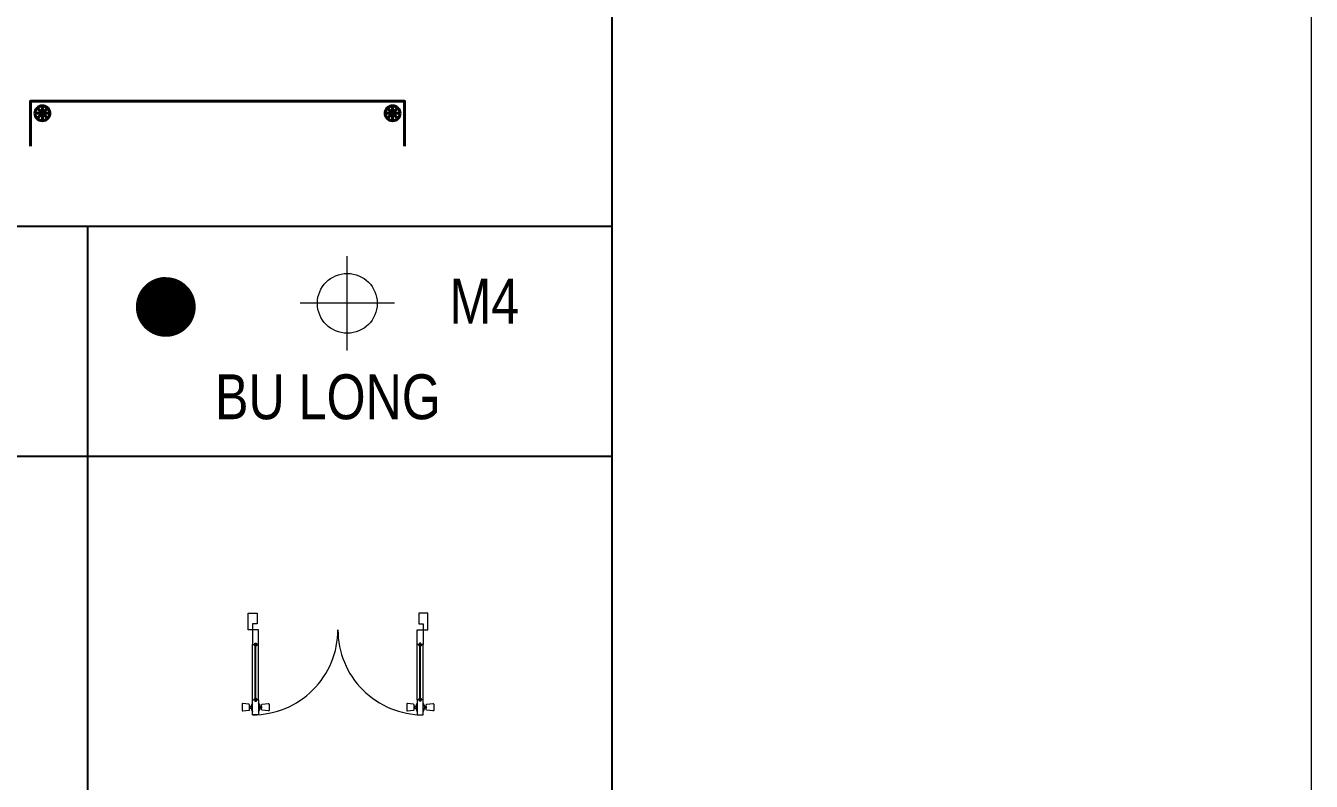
# Model space of a CAD drawing. Header units: millimetres. Extents: x 3174748 to 6019813, y -1021377 to -112338.
# Drawn here: x 3463230 to 3469672, y -498094 to -494307 of the extents above; entities that cross this region are included whole.
import ezdxf

# ---------------------------------------------------------------- set-up
doc = ezdxf.new("R2010")
doc.units = ezdxf.units.MM
doc.header["$LTSCALE"] = 60
doc.header["$MEASUREMENT"] = 0
doc.layers.get('DEFPOINTS').update_dxf_attribs({"lineweight": 0})
for name, color, linetype, lineweight in [('ISO', 153, 'Continuous', 13), ('LC Hatch', 252, 'Continuous', 9), ('LC Khac', 4, 'Continuous', 9), ('LC Net dam2', 6, 'Continuous', 40), ('LC Net thay', 7, 'Continuous', 25), ('LC Text2', 7, 'Continuous', 25)]:
    doc.layers.add(name, color=color, linetype=linetype, lineweight=lineweight)
doc.styles.add('T2', font='VHARIAL.TTF', dxfattribs={"width": 0.8})

# ---------------------------------------------------------------- blocks, each defined once
blk = doc.blocks.new('thep tron 2')
at = {"layer": 'LC Net dam2'}
for p, q in [((0, 1), (0, 0)), ((-0.5, 0.5), (0.5, 0.5)), ((0.354, 0.854), (-0.354, 0.146)), ((-0.354, 0.854), (0.354, 0.146))]:
    blk.add_line(p, q, dxfattribs=at)
blk.add_circle((0, 0.5), 0.5, dxfattribs=at)
blk = doc.blocks.new('bu lon')
at = {"layer": 'LC Khac', "color": 9}
for p, q in [((0, -0.786), (0, 0.786)), ((0.786, 0), (-0.786, 0))]:
    blk.add_line(p, q, dxfattribs=at)
at = {"layer": 'LC Khac', "color": 7}
blk.add_circle((0, 0), 0.5, dxfattribs=at)
blk = doc.blocks.new('*U303')
for p, q in [((30, 468.6), (30, 100)), ((70, 468.6), (70, 100)), ((1130, 468.6), (1130, 100)), ((1170, 468.6), (1170, 100))]:
    blk.add_line(p, q)
at = {"color": 8, "lineweight": 9}
for p, q in [((47.5, 478.6), (47.5, 90)), ((52.5, 478.6), (52.5, 90)), ((1147.5, 478.6), (1147.5, 90)), ((1152.5, 478.6), (1152.5, 90))]:
    blk.add_line(p, q, dxfattribs=at)
for points in [[(5.1, 498.1), (-34.9, 494.1, -0.443716), (-40.4, 499.1), (-40.4, 538.1, -0.443716), (-34.9, 543), (5.1, 539, -0.385314), (9.6, 534.1), (9.6, 503.1, -0.385314)], [(94.9, 498.1), (134.9, 494.1, 0.443716), (140.4, 499.1), (140.4, 538.1, 0.443716), (134.9, 543), (94.9, 539, 0.385314), (90.4, 534.1), (90.4, 503.1, 0.385314)], [(1105.1, 498.1), (1065.1, 494.1, -0.443716), (1059.6, 499.1), (1059.6, 538.1, -0.443716), (1065.1, 543), (1105.1, 539, -0.385314), (1109.6, 534.1), (1109.6, 503.1, -0.385314)], [(1194.9, 498.1), (1234.9, 494.1, 0.443716), (1240.4, 499.1), (1240.4, 538.1, 0.443716), (1234.9, 543), (1194.9, 539, 0.385314), (1190.4, 534.1), (1190.4, 503.1, 0.385314)]]:
    blk.add_lwpolyline(points, format="xyb", close=True)
for points in [[(20.3, 513.6), (9.6, 513.6), (9.6, 523.6), (20.3, 523.6)], [(55, 468.6), (70, 468.6), (70, 568.6), (30, 568.6), (30, 468.6), (45, 468.6), (45, 478.6), (55, 478.6), (55, 468.6)], [(79.7, 513.6), (90.4, 513.6), (90.4, 523.6), (79.7, 523.6)], [(1120.3, 513.6), (1109.6, 513.6), (1109.6, 523.6), (1120.3, 523.6)], [(1145, 468.6), (1130, 468.6), (1130, 568.6), (1170, 568.6), (1170, 468.6), (1155, 468.6), (1155, 478.6), (1145, 478.6), (1145, 468.6)], [(1179.7, 513.6), (1190.4, 513.6), (1190.4, 523.6), (1179.7, 523.6)], [(55, 100), (70, 100), (70, 0), (30, 0), (30, 100), (45, 100), (45, 90), (55, 90), (55, 100)], [(1145, 100), (1130, 100), (1130, 0), (1170, 0), (1170, 100), (1155, 100), (1155, 90), (1145, 90), (1145, 100)], [(30, 0), (0, 0), (0, -110), (60, -110), (60, -40), (30, -40), (30, 0)], [(1170, 0), (1200, 0), (1200, -110), (1140, -110), (1140, -40), (1170, -40), (1170, 0)]]:
    blk.add_lwpolyline(points)
for centre, start, end in [((70, 518.6), 143.1301, 216.8699), ((30, 518.6), 323.1301, 36.8699), ((1170, 518.6), 143.1301, 216.8699), ((1130, 518.6), 323.1301, 36.8699)]:
    blk.add_arc(centre, 50, start, end)
at = {"color": 8, "lineweight": 5}
for centre, start, end in [((32.3, 0.9), 359.90813, 90.2333), ((1167.7, 0.9), 89.7667, 180.09187)]:
    blk.add_arc(centre, 567.7, start, end, dxfattribs=at)
at = {"color": 8, "lineweight": 9}
for centre, start, end in [((47, 469.5), 186.43423, 273.2898), ((53, 469.5), 266.7102, 353.56577), ((1147, 469.5), 186.43423, 273.2898), ((1153, 469.5), 266.7102, 353.56577), ((47, 99.1), 86.7102, 173.56577), ((53, 99.1), 6.43423, 93.2898), ((1147, 99.1), 86.7102, 173.56577), ((1153, 99.1), 6.43423, 93.2898)]:
    blk.add_arc(centre, 8.25, start, end, dxfattribs=at)

msp = doc.modelspace()

# ---------------------------------------------------------------- linework, layer by layer
at = {"layer": 'DEFPOINTS', "ltscale": 0.2}
msp.add_lwpolyline([(3438172.3, -479606.3), (3469672.3, -479606.3), (3469672.3, -501881.3), (3438172.3, -501881.3)], close=True, dxfattribs=at)
at = {"layer": 'LC Hatch', "const_width": 150}
for points in [[(3463856.8, -495716.4, -0.414214), (3463931.8, -495641.4)], [(3464006.8, -495717.4, 0.414214), (3463931.8, -495642.4)], [(3463856.8, -495716.4, 0.414214), (3463931.8, -495791.4)], [(3464006.8, -495716.4, -0.414214), (3463931.8, -495791.4)]]:
    msp.add_lwpolyline(points, format="xyb", dxfattribs=at)
at = {"layer": 'LC Net dam2'}
msp.add_lwpolyline([(3463253.3, -494911.1), (3463253.3, -494686.1), (3465128.3, -494686.1), (3465128.3, -494911.1)], dxfattribs=at)
at = {"layer": 'LC Net thay'}
for p, q in [((3457094.6, -495311.2), (3466167.3, -495311.2)), ((3463539, -495311.2), (3463539, -500270)), ((3457094.6, -496464.5), (3466167.3, -496464.5))]:
    msp.add_line(p, q, dxfattribs=at)
msp.add_lwpolyline([(3457094.6, -481319.7), (3466167.3, -481319.7), (3466167.3, -500270), (3457094.6, -500270)], close=True, dxfattribs=at)

# ---------------------------------------------------------------- block references
at = {"layer": 'ISO', "xscale": 0.7499999999999991, "yscale": 0.7499999999999991, "zscale": 0.7499999999999991, "rotation": 180}
msp.add_blockref('*U303', (3465244.3, -497334.3), dxfattribs=at)
at = {"layer": 'LC Khac', "xscale": 299.9999922184383, "yscale": 299.9999922184383, "zscale": 299.9999922184383}
msp.add_blockref('bu lon', (3464841.3, -495698.6), dxfattribs=at)
at = {"layer": 'LC Net dam2', "rotation": 180}
for p, xscale, yscale, zscale in [((3463313.3, -494708.6), -74.99999805479784, 74.99999805473746, 74.99999805469426), ((3465068.3, -494708.6), 74.99999805479784, 74.99999805479784, 74.99999805479784)]:
    msp.add_blockref('thep tron 2', p, dxfattribs=dict(at, xscale=xscale, yscale=yscale, zscale=zscale))

# ---------------------------------------------------------------- texts
at = {"layer": 'LC Text2', "style": 'T2', "width": 0.8}
for s, p in [('m4', (3465353.6, -495800.2)), ('bu long', (3464178.6, -496279.5))]:
    msp.add_text(s, height=225, dxfattribs=at).set_placement(p)

doc.saveas('drawing.dxf')
